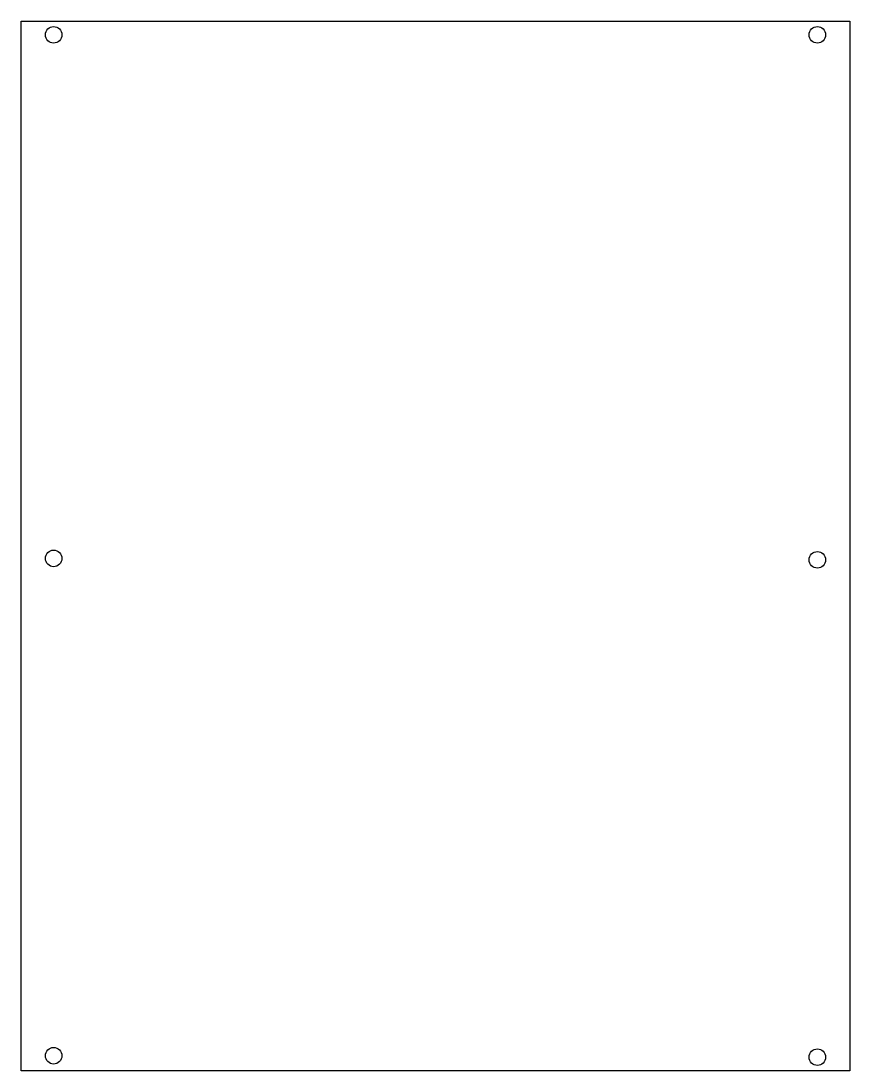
# Model space of a CAD drawing. Header units: millimetres. Extents: x -239 to 142, y 684 to 1167.
import ezdxf

# ---------------------------------------------------------------- set-up
doc = ezdxf.new("R2010")
doc.units = ezdxf.units.MM
doc.layers.get('0').update_dxf_attribs({"linetype": 'CONTINUOUS'})

msp = doc.modelspace()

# ---------------------------------------------------------------- linework, layer by layer
for p, q in [((-238.7555, 1166.6825), (142.2445, 1166.6825)), ((-238.7555, 684.0825), (-238.7555, 1166.6825)), ((142.2445, 1166.6825), (142.2445, 684.0825)), ((142.2445, 684.0825), (-238.7555, 684.0825))]:
    msp.add_line(p, q)
for centre in [(-223.7555, 1160.3325), (127.2445, 1160.3325), (-223.7555, 919.6825), (127.2445, 919.0325), (-223.7555, 691.0825), (127.2445, 690.4325)]:
    msp.add_circle(centre, 3.81)

doc.saveas('drawing.dxf')
